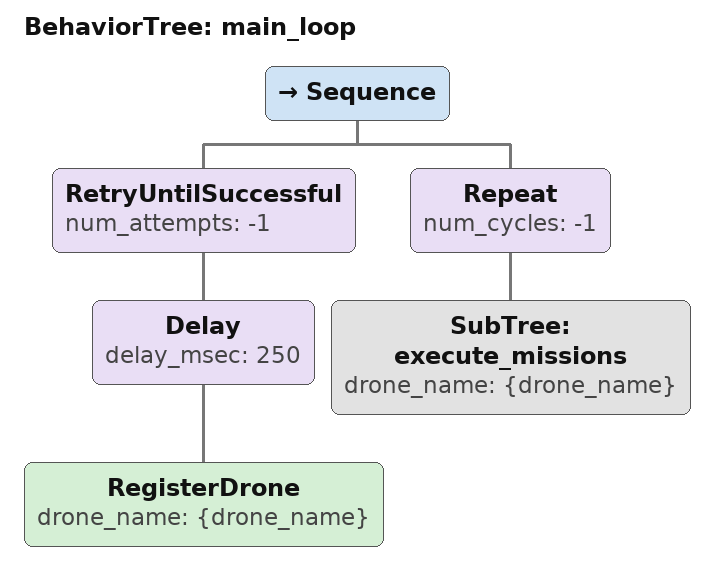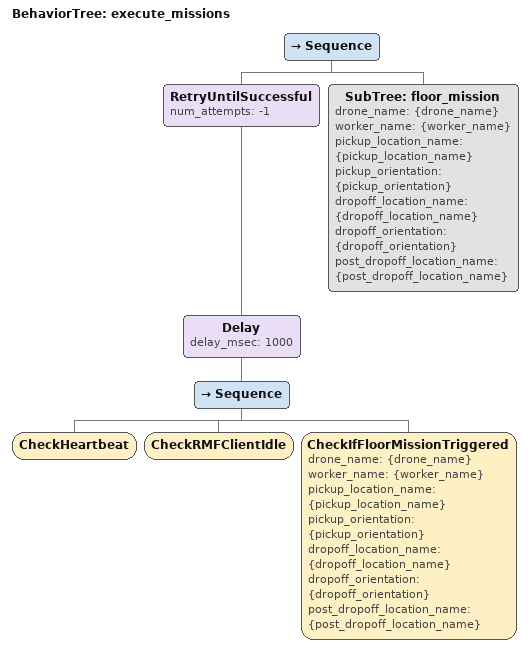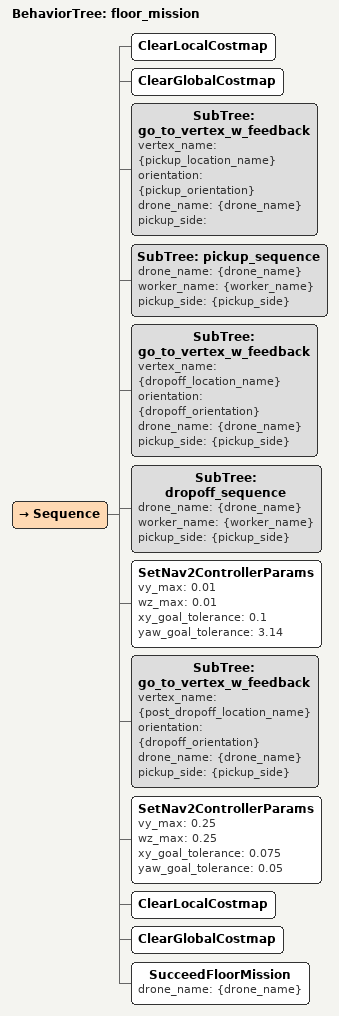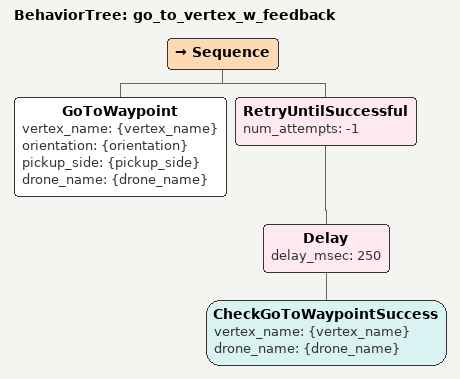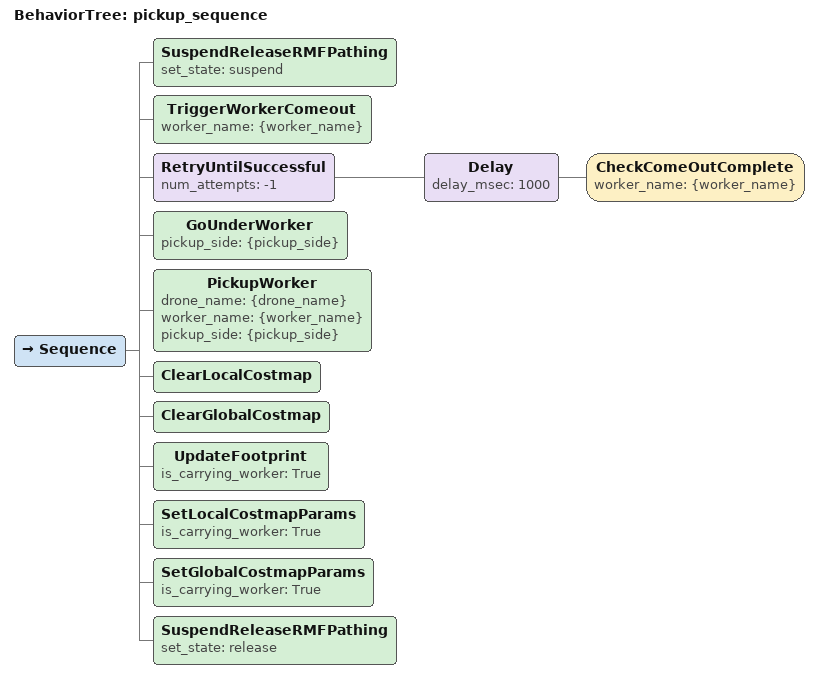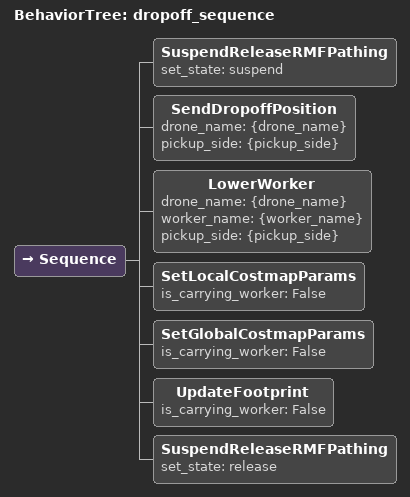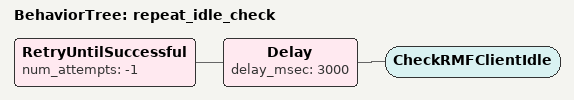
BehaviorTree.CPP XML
<?xml version="1.0" encoding="UTF-8"?>
<root BTCPP_format="3"
      main_tree_to_execute="main_loop">

  <BehaviorTree ID="main_loop">

    <Sequence>

      <!-- One-time initialization -->
      <RetryUntilSuccessful num_attempts="-1">
        <Delay delay_msec="250">
          <RegisterDrone drone_name="{drone_name}"/>
        </Delay>
      </RetryUntilSuccessful>

      <!-- Main loop, repeat forever -->
      <Repeat num_cycles = "-1">
        <SubTree ID="execute_missions"
          drone_name = "{drone_name}"
        />
      </Repeat>
    </Sequence>
  </BehaviorTree>

  <BehaviorTree ID="execute_missions">
    <Sequence>

      <RetryUntilSuccessful num_attempts="-1">
        <Delay delay_msec="1000">
          <Sequence>
            <CheckHeartbeat />
            <CheckRMFClientIdle/>
            <CheckIfFloorMissionTriggered
              drone_name = "{drone_name}"
              worker_name = "{worker_name}"
              pickup_location_name = "{pickup_location_name}"
              pickup_orientation = "{pickup_orientation}"
              dropoff_location_name = "{dropoff_location_name}"
              dropoff_orientation = "{dropoff_orientation}"
              post_dropoff_location_name = "{post_dropoff_location_name}"
            />
          </Sequence>
        </Delay>
      </RetryUntilSuccessful>

      <SubTree ID="floor_mission"
        drone_name = "{drone_name}"
        worker_name = "{worker_name}"
        pickup_location_name = "{pickup_location_name}"
        pickup_orientation = "{pickup_orientation}"
        dropoff_location_name = "{dropoff_location_name}"
        dropoff_orientation = "{dropoff_orientation}"
        post_dropoff_location_name = "{post_dropoff_location_name}"
      />

    </Sequence>
  </BehaviorTree>

  <BehaviorTree ID="floor_mission">

    <Sequence>

      <ClearLocalCostmap/>
      <ClearGlobalCostmap/>

      <SubTree ID="go_to_vertex_w_feedback"
        vertex_name = "{pickup_location_name}"
        orientation = "{pickup_orientation}"
        drone_name = "{drone_name}"
        pickup_side = ""
      />

      <SubTree ID="pickup_sequence"
        drone_name = "{drone_name}"
        worker_name = "{worker_name}"
        pickup_side = "{pickup_side}"
      />

      <SubTree ID="go_to_vertex_w_feedback"
        vertex_name = "{dropoff_location_name}"
        orientation = "{dropoff_orientation}"
        drone_name = "{drone_name}"
        pickup_side = "{pickup_side}"
      />

      <SubTree ID="dropoff_sequence"
        drone_name = "{drone_name}"
        worker_name = "{worker_name}"
        pickup_side = "{pickup_side}"
      />

      <!-- Limit lateral and rotation velocity while moving out from under work -->
      <!-- Lesser accuracy is tolerable,  really just need to get out from under worker-->
      <SetNav2ControllerParams vy_max="0.01" wz_max="0.01" xy_goal_tolerance="0.1" yaw_goal_tolerance="3.14"/>

      <SubTree ID="go_to_vertex_w_feedback"
        vertex_name = "{post_dropoff_location_name}"
        orientation = "{dropoff_orientation}"
        drone_name = "{drone_name}"
        pickup_side = "{pickup_side}"
      />

      <!-- Re-enable lateral and rotational velocity, re-set tighter goal tolerance -->
      <SetNav2ControllerParams vy_max="0.25" wz_max="0.25" xy_goal_tolerance="0.075" yaw_goal_tolerance="0.05"/>

      <ClearLocalCostmap/>
      <ClearGlobalCostmap/>

      <SucceedFloorMission drone_name="{drone_name}"/>

    </Sequence>
  </BehaviorTree>

  <BehaviorTree ID="go_to_vertex_w_feedback">
    <Sequence>
      <GoToWaypoint
        vertex_name="{vertex_name}"
        orientation="{orientation}"
        pickup_side = "{pickup_side}"
        drone_name="{drone_name}"
      />

      <RetryUntilSuccessful num_attempts="-1">
        <Delay delay_msec="250">
          <CheckGoToWaypointSuccess vertex_name="{vertex_name}" drone_name="{drone_name}"/>
        </Delay>
      </RetryUntilSuccessful>
    </Sequence>
  </BehaviorTree>

  <BehaviorTree ID="pickup_sequence">
    <Sequence>
      <SuspendReleaseRMFPathing set_state="suspend"/>
      <TriggerWorkerComeout worker_name="{worker_name}"/>

      <RetryUntilSuccessful num_attempts="-1">
        <Delay delay_msec="1000">
          <CheckComeOutComplete worker_name="{worker_name}"/>
        </Delay>
      </RetryUntilSuccessful>

      <GoUnderWorker pickup_side="{pickup_side}"/>

      <PickupWorker drone_name="{drone_name}" worker_name="{worker_name}" pickup_side="{pickup_side}"/>

      <ClearLocalCostmap/>
      <ClearGlobalCostmap/>
      <UpdateFootprint is_carrying_worker="True"/>
      <SetLocalCostmapParams is_carrying_worker="True"/>
      <SetGlobalCostmapParams is_carrying_worker="True"/>
      <SuspendReleaseRMFPathing set_state="release"/>
    </Sequence>
  </BehaviorTree>

  <BehaviorTree ID="dropoff_sequence">

    <Sequence>
      <SuspendReleaseRMFPathing set_state="suspend"/>
      <SendDropoffPosition drone_name="{drone_name}" pickup_side="{pickup_side}"/>
      <LowerWorker drone_name="{drone_name}" worker_name="{worker_name}" pickup_side="{pickup_side}"/>
      <SetLocalCostmapParams is_carrying_worker="False"/>
      <SetGlobalCostmapParams is_carrying_worker="False"/>
      <UpdateFootprint is_carrying_worker="False"/>
      <SuspendReleaseRMFPathing set_state="release"/>
    </Sequence>

  </BehaviorTree>

  <BehaviorTree ID="repeat_idle_check">

    <RetryUntilSuccessful num_attempts="-1">
      <Delay delay_msec="3000">
        <CheckRMFClientIdle/>
      </Delay>
    </RetryUntilSuccessful>

  </BehaviorTree>

</root>
